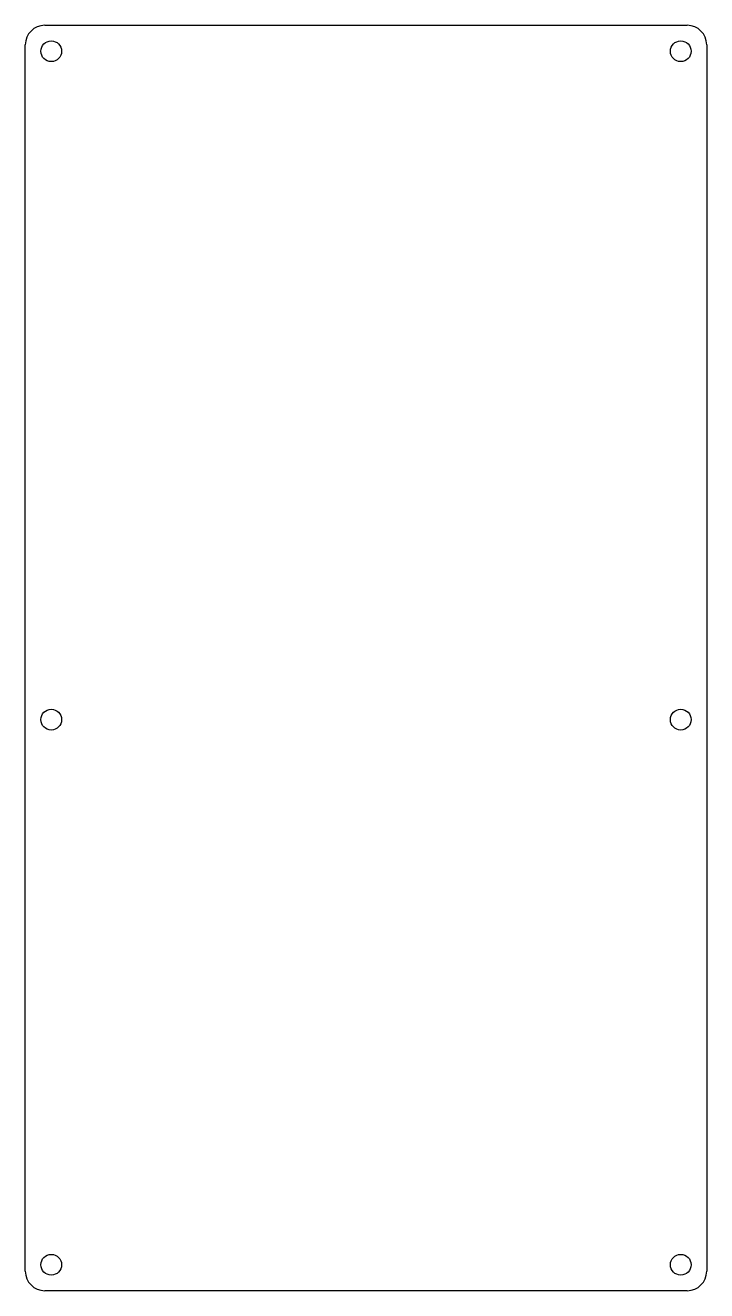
# Model space of a CAD drawing. Extents: x 2.13 to 6.26, y -9.33 to -1.65.
import ezdxf

# ---------------------------------------------------------------- set-up
doc = ezdxf.new("R2010")
doc.units = 0
doc.header["$MEASUREMENT"] = 0
doc.layers.add('BLACK', color=7, linetype='CONTINUOUS')

msp = doc.modelspace()

# ---------------------------------------------------------------- linework, layer by layer
at = {"layer": 'BLACK', "linetype": 'CONTINUOUS'}
for p, q in [((2.2441, -1.6535), (6.1417, -1.6535)), ((2.126, -9.2126), (2.126, -1.7717)), ((6.2598, -1.7717), (6.2598, -9.2126)), ((6.1417, -9.3307), (2.2441, -9.3307))]:
    msp.add_line(p, q, dxfattribs=at)
at = {"layer": 'BLACK'}
for centre in [(2.2835, -1.811), (6.1024, -1.811), (2.2835, -5.8661), (6.1024, -5.8661), (2.2835, -9.1732), (6.1024, -9.1732)]:
    msp.add_circle(centre, 0.063, dxfattribs=at)
for centre, start, end in [((2.2441, -1.7717), 90, 180), ((6.1417, -1.7717), 0, 90), ((2.2441, -9.2126), -180, -90), ((6.1417, -9.2126), -90, 0)]:
    msp.add_arc(centre, 0.1181, start, end, dxfattribs=at)

doc.saveas('drawing.dxf')
